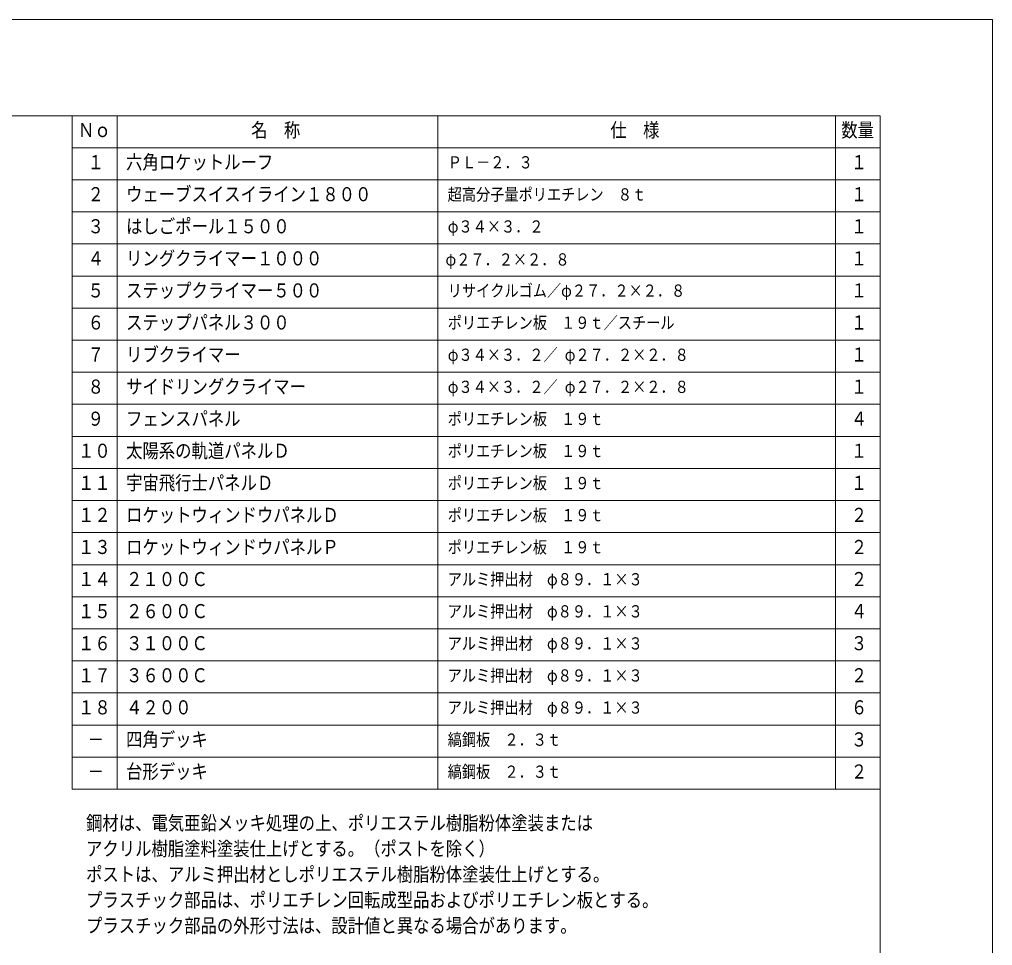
# Model space of a CAD drawing. Units: millimetres on the paper, scale 1:60. Extents: x 0 to 420, y -297 to 594.
# Drawn here: x 268.3 to 420, y 449.6 to 594 of the extents above; entities that cross this region are included whole.
import ezdxf
from ezdxf.enums import TextEntityAlignment as Align

# ---------------------------------------------------------------- set-up
doc = ezdxf.new("R2010")
doc.units = ezdxf.units.MM
doc.layers.add('DEFPOINTS_3', color=7, linetype='Continuous', lineweight=9)
doc.layers.add('LY_1', color=7, linetype='Continuous', lineweight=9)
doc.styles.add('ＭＳ ゴシック', font='')
doc.styles.get('ＭＳ ゴシック').set_extended_font_data('MS Gothic')

msp = doc.modelspace()

# ---------------------------------------------------------------- linework, layer by layer
at = {"layer": 'DEFPOINTS_3'}
for p, q in [((420, 594), (0, 594)), ((420, 297), (420, 594))]:
    msp.add_line(p, q, dxfattribs=at)
at = {"layer": 'LY_1'}
for p, q in [((402.5, 579), (17.5, 579)), ((276.5, 574), (276.5, 579)), ((283.5, 574), (283.5, 579)), ((333.5, 574), (333.5, 579)), ((395.5, 574), (395.5, 579)), ((402.5, 312), (402.5, 579)), ((276.5, 569), (276.5, 574)), ((276.5, 574), (402.5, 574)), ((283.5, 569), (283.5, 574)), ((333.5, 569), (333.5, 574)), ((395.5, 569), (395.5, 574)), ((276.5, 569), (402.5, 569)), ((276.5, 564), (276.5, 569)), ((283.5, 564), (283.5, 569)), ((333.5, 564), (333.5, 569)), ((395.5, 564), (395.5, 569)), ((276.5, 559), (276.5, 564)), ((276.5, 564), (402.5, 564)), ((283.5, 559), (283.5, 564)), ((333.5, 559), (333.5, 564)), ((395.5, 559), (395.5, 564)), ((276.5, 554), (276.5, 559)), ((276.5, 559), (402.5, 559)), ((283.5, 554), (283.5, 559)), ((333.5, 554), (333.5, 559)), ((395.5, 554), (395.5, 559)), ((276.5, 549), (276.5, 554)), ((276.5, 554), (402.5, 554)), ((283.5, 549), (283.5, 554)), ((333.5, 549), (333.5, 554)), ((395.5, 549), (395.5, 554)), ((276.5, 549), (402.5, 549)), ((276.5, 544), (276.5, 549)), ((283.5, 544), (283.5, 549)), ((333.5, 544), (333.5, 549)), ((395.5, 544), (395.5, 549)), ((276.5, 539), (276.5, 544)), ((276.5, 544), (402.5, 544)), ((283.5, 539), (283.5, 544)), ((333.5, 539), (333.5, 544)), ((395.5, 539), (395.5, 544)), ((276.5, 539), (402.5, 539)), ((276.5, 534), (276.5, 539)), ((283.5, 534), (283.5, 539)), ((333.5, 534), (333.5, 539)), ((395.5, 534), (395.5, 539)), ((276.5, 529), (276.5, 534)), ((276.5, 534), (402.5, 534)), ((283.5, 529), (283.5, 534)), ((333.5, 529), (333.5, 534)), ((395.5, 529), (395.5, 534)), ((276.5, 529), (402.5, 529)), ((276.5, 524), (276.5, 529)), ((283.5, 524), (283.5, 529)), ((333.5, 524), (333.5, 529)), ((395.5, 524), (395.5, 529)), ((276.5, 519), (276.5, 524)), ((276.5, 524), (402.5, 524)), ((283.5, 519), (283.5, 524)), ((333.5, 519), (333.5, 524)), ((395.5, 519), (395.5, 524)), ((276.5, 514), (276.5, 519)), ((276.5, 519), (402.5, 519)), ((283.5, 514), (283.5, 519)), ((333.5, 514), (333.5, 519)), ((395.5, 514), (395.5, 519)), ((276.5, 509), (276.5, 514)), ((276.5, 514), (402.5, 514)), ((283.5, 509), (283.5, 514)), ((333.5, 509), (333.5, 514)), ((395.5, 509), (395.5, 514)), ((276.5, 504), (276.5, 509)), ((276.5, 509), (402.5, 509)), ((283.5, 504), (283.5, 509)), ((333.5, 504), (333.5, 509)), ((395.5, 504), (395.5, 509)), ((276.5, 499), (276.5, 504)), ((276.5, 504), (402.5, 504)), ((283.5, 499), (283.5, 504)), ((333.5, 499), (333.5, 504)), ((395.5, 499), (395.5, 504)), ((276.5, 494), (276.5, 499)), ((276.5, 499), (402.5, 499)), ((283.5, 494), (283.5, 499)), ((333.5, 494), (333.5, 499)), ((395.5, 494), (395.5, 499)), ((276.5, 489), (276.5, 494)), ((276.5, 494), (402.5, 494)), ((283.5, 489), (283.5, 494)), ((333.5, 489), (333.5, 494)), ((395.5, 489), (395.5, 494)), ((276.5, 484), (276.5, 489)), ((276.5, 489), (402.5, 489)), ((283.5, 484), (283.5, 489)), ((333.5, 484), (333.5, 489)), ((395.5, 484), (395.5, 489)), ((276.5, 479), (276.5, 484)), ((276.5, 484), (402.5, 484)), ((283.5, 479), (283.5, 484)), ((333.5, 479), (333.5, 484)), ((395.5, 479), (395.5, 484)), ((276.5, 474), (276.5, 479)), ((276.5, 479), (402.5, 479)), ((283.5, 474), (283.5, 479)), ((333.5, 474), (333.5, 479)), ((395.5, 474), (395.5, 479)), ((276.5, 474), (402.5, 474))]:
    msp.add_line(p, q, dxfattribs=at)

# ---------------------------------------------------------------- texts
at = {"layer": 'LY_1', "style": 'ＭＳ ゴシック', "width": 0.85}
for s, height, p in [('名\u3000称', 2.199, (304.417, 575)), ('仕\u3000様', 2.199, (360.417, 575)), ('数量', 2.199, (396.417, 575)), ('Ｎｏ', 2.199, (277.417, 575)), ('１', 2.199, (278.917, 570)), ('六角ロケットルーフ', 2.199, (284.917, 570)), ('ＰＬ－２．３', 1.906, (335.061, 570.2)), ('１', 2.199, (397.917, 570)), ('２', 2.199, (278.917, 565)), ('ウェーブスイスイライン１８００', 2.199, (284.917, 565)), ('超高分子量ポリエチレン\u3000８ｔ', 1.906, (335.061, 565.2)), ('１', 2.199, (397.917, 565)), ('３', 2.199, (278.917, 560)), ('はしごポール１５００', 2.199, (284.917, 560)), ('１', 2.199, (397.917, 560)), ('φ３４×３．２', 1.906, (335.064, 560.2)), ('４', 2.199, (278.917, 555)), ('リングクライマー１０００', 2.199, (284.917, 555)), ('φ２７．２×２．８', 1.906, (334.71, 555.061)), ('１', 2.199, (397.917, 555)), ('５', 2.199, (278.917, 550)), ('ステップクライマー５００', 2.199, (284.917, 550)), ('リサイクルゴム／φ２７．２×２．８', 1.906, (335.062, 550.2)), ('１', 2.199, (397.917, 550)), ('６', 2.199, (278.917, 545)), ('ステップパネル３００', 2.199, (284.917, 545)), ('ポリエチレン板\u3000１９ｔ／スチール', 1.906, (335.061, 545.2)), ('１', 2.199, (397.917, 545)), ('リブクライマー', 2.199, (284.917, 540)), ('７', 2.199, (278.917, 540)), ('φ３４×３．２／ φ２７．２×２．８', 1.906, (335.063, 540.2)), ('１', 2.199, (397.917, 540)), ('８', 2.199, (278.917, 535)), ('サイドリングクライマー', 2.199, (284.917, 535)), ('φ３４×３．２／ φ２７．２×２．８', 1.906, (335.063, 535.2)), ('１', 2.199, (397.917, 535)), ('９', 2.199, (278.917, 530)), ('フェンスパネル', 2.199, (284.917, 530)), ('ポリエチレン板\u3000１９ｔ', 1.906, (335.061, 530.2)), ('４', 2.199, (397.917, 530)), ('太陽系の軌道パネルＤ', 2.199, (284.917, 525)), ('ポリエチレン板\u3000１９ｔ', 1.906, (335.061, 525.2)), ('１０', 2.199, (277.417, 525)), ('１', 2.199, (397.917, 525)), ('１１', 2.199, (277.417, 520)), ('宇宙飛行士パネルＤ', 2.199, (284.917, 520)), ('ポリエチレン板\u3000１９ｔ', 1.906, (335.061, 520.2)), ('１', 2.199, (397.917, 520)), ('１２', 2.199, (277.417, 515)), ('ロケットウィンドウパネルＤ', 2.199, (284.917, 515)), ('ポリエチレン板\u3000１９ｔ', 1.906, (335.061, 515.2)), ('２', 2.199, (397.917, 515)), ('１３', 2.199, (277.417, 510)), ('ロケットウィンドウパネルＰ', 2.199, (284.917, 510)), ('ポリエチレン板\u3000１９ｔ', 1.906, (335.061, 510.2)), ('２', 2.199, (397.917, 510)), ('１４', 2.199, (277.417, 505)), ('２１００Ｃ', 2.199, (284.917, 505)), ('アルミ押出材\u3000φ８９．１×３', 1.906, (335.062, 505.2)), ('２', 2.199, (397.917, 505)), ('１５', 2.199, (277.417, 500)), ('２６００Ｃ', 2.199, (284.917, 500)), ('アルミ押出材\u3000φ８９．１×３', 1.906, (335.062, 500.2)), ('４', 2.199, (397.917, 500)), ('１６', 2.199, (277.417, 495)), ('３１００Ｃ', 2.199, (284.917, 495)), ('アルミ押出材\u3000φ８９．１×３', 1.906, (335.062, 495.2)), ('３', 2.199, (397.917, 495)), ('１７', 2.199, (277.417, 490)), ('３６００Ｃ', 2.199, (284.917, 490)), ('アルミ押出材\u3000φ８９．１×３', 1.906, (335.062, 490.2)), ('２', 2.199, (397.917, 490)), ('１８', 2.199, (277.417, 485)), ('４２００', 2.199, (284.917, 485)), ('アルミ押出材\u3000φ８９．１×３', 1.906, (335.062, 485.2)), ('６', 2.199, (397.917, 485)), ('四角デッキ', 2.199, (284.917, 480)), ('縞鋼板\u3000２．３ｔ', 1.906, (335.061, 480.2)), ('３', 2.199, (397.917, 480)), ('－', 2.199, (278.917, 480)), ('台形デッキ\u3000', 2.199, (284.917, 475)), ('縞鋼板\u3000２．３ｔ', 1.906, (335.061, 475.2)), ('２', 2.199, (397.917, 475)), ('－', 2.199, (278.917, 475)), ('鋼材は、電気亜鉛メッキ処理の上、ポリエステル樹脂粉体塗装または', 2.199, (278.676, 466.967)), ('アクリル樹脂塗料塗装仕上げとする。（ポストを除く）', 2.199, (278.676, 462.967)), ('ポストは、アルミ押出材としポリエステル樹脂粉体塗装仕上げとする。', 2.199, (278.676, 458.967)), ('プラスチック部品は、ポリエチレン回転成型品およびポリエチレン板とする。', 2.199, (278.676, 454.967)), ('プラスチック部品の外形寸法は、設計値と異なる場合があります。', 2.199, (278.676, 450.967))]:
    msp.add_text(s, height=height, dxfattribs=at).set_placement(p, align=Align.BOTTOM_LEFT)

doc.saveas('drawing.dxf')
